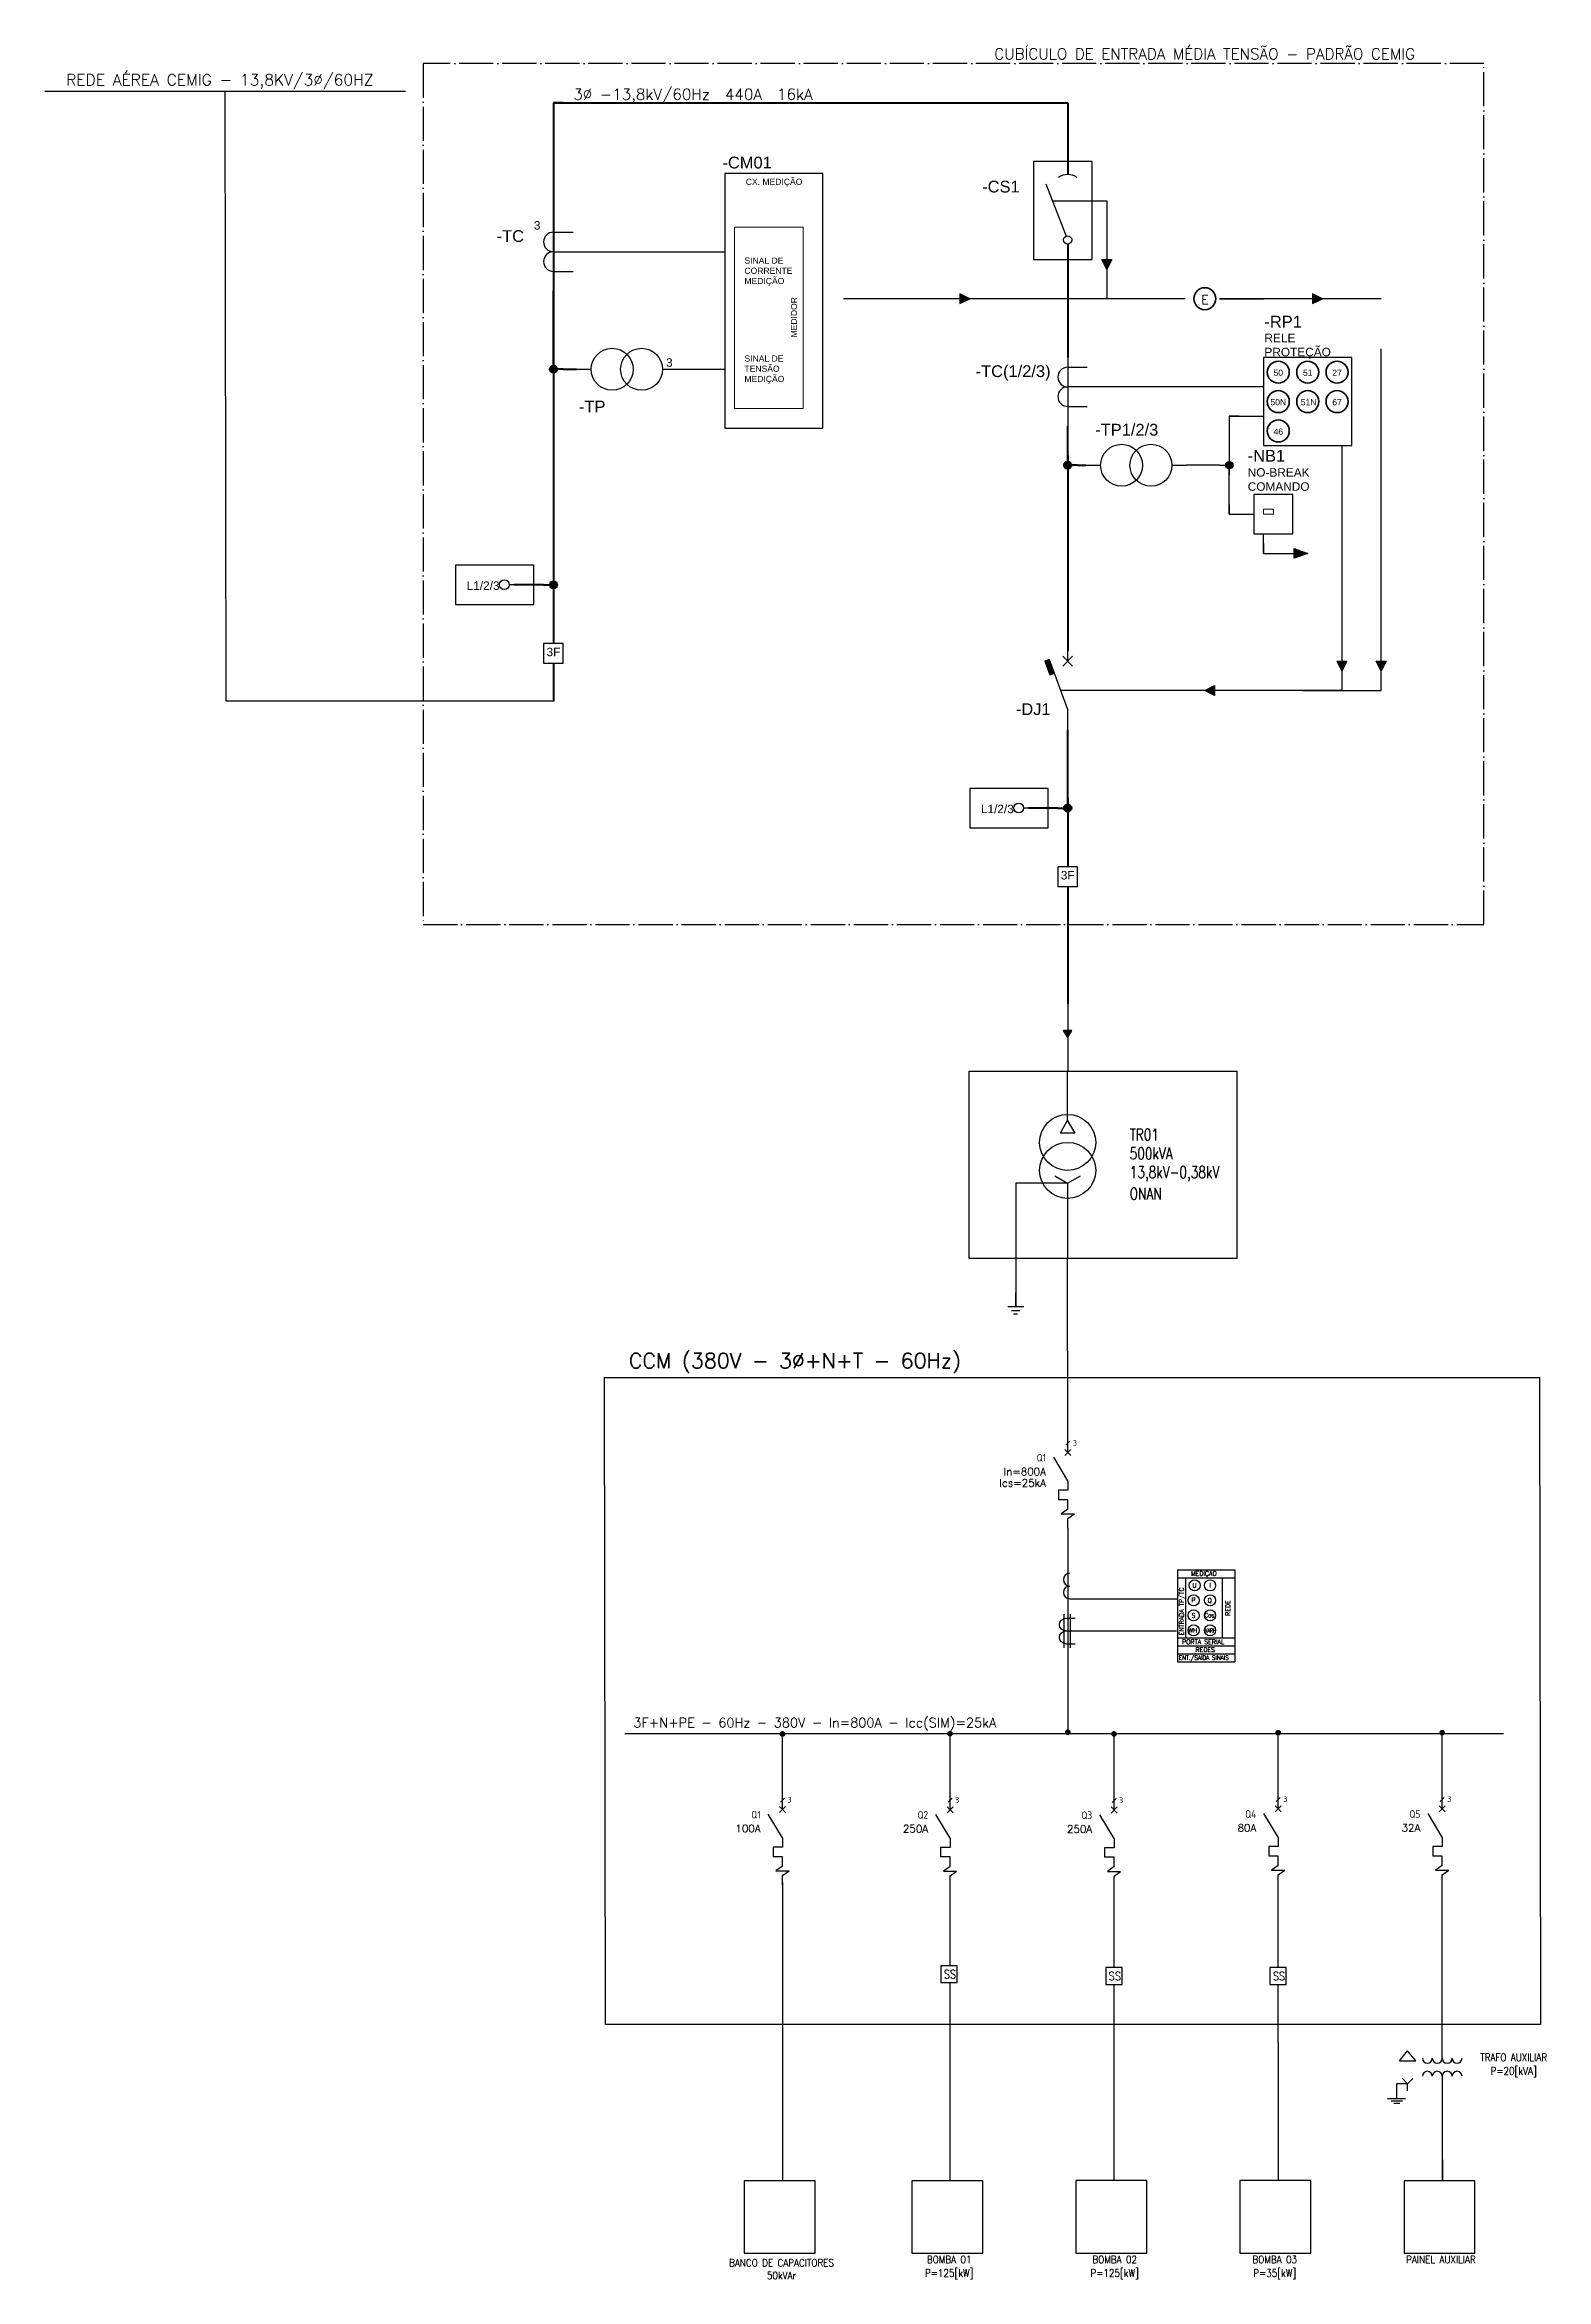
# Model space of a CAD drawing. Header units: metres. Extents: x 3668 to 4108, y 2345 to 2998.
import ezdxf
from ezdxf.enums import TextEntityAlignment as Align

# ---------------------------------------------------------------- set-up
doc = ezdxf.new("R2010")
doc.units = ezdxf.units.M
doc.header["$LTSCALE"] = 50
doc.header["$MEASUREMENT"] = 0
doc.header["$PDMODE"] = 1
doc.header["$PDSIZE"] = 10
for name, pattern in [('CONTINUA', [0.6, 0.2, 0.2, 0.2]), ('DASHDOTX2', [2, 1, -0.5, 0, -0.5]), ('EPL_DASH', [1, 0.5, -0.5]), ('EPL_DASHDOT', [1, 0.8, -0.1, 0, -0.1]), ('PHANTOM', [63.5, 31.75, -6.35, 6.35, -6.35, 6.35, -6.35])]:
    doc.linetypes.add(name, pattern=pattern)
doc.layers.get('0').update_dxf_attribs({"linetype": 'CONTINUOUS'})
for name, color, linetype in [('1', 1, 'CONTINUOUS'), ('2', 7, 'CONTINUOUS'), ('3', 1, 'CONTINUOUS'), ('5', 1, 'CONTINUOUS'), ('condutores', 1, 'CONTINUOUS'), ('E-SYM2', 7, 'CONTINUOUS'), ('EL_TEXTO', 2, 'CONTINUOUS'), ('EL_VIEWPORT', 6, 'CONTINUOUS'), ('ER120', 4, 'CONTINUOUS'), ('LIMITE', 4, 'DASHDOTX2'), ('LINHA V', 3, 'CONTINUOUS'), ('NOTAS_GERAIS', 8, 'CONTINUOUS')]:
    doc.layers.add(name, color=color, linetype=linetype)
for name, color, linetype, lineweight in [('EPLAN100', 7, 'CONTINUOUS', 0), ('EPLAN108', 1, 'CONTINUOUS', 35), ('EPLAN300', 1, 'CONTINUOUS', 25), ('EPLAN301', 7, 'CONTINUOUS', 25), ('EPLAN305', 5, 'EPL_DASH', 25), ('EPLAN307', 134, 'EPL_DASHDOT', 25), ('EPLAN311', 1, 'CONTINUOUS', 25), ('EPLAN400', 7, 'CONTINUOUS', 35), ('EPLAN420', 7, 'CONTINUOUS', 35), ('EPLAN452', 73, 'CONTINUOUS', 35), ('EPLAN500', 3, 'CONTINUOUS', 35), ('EPLAN501', 3, 'CONTINUOUS', 35), ('EPLAN540', 1, 'CONTINUOUS', 50)]:
    doc.layers.add(name, color=color, linetype=linetype, lineweight=lineweight)
doc.styles.add('ARIAL', font='arial.ttf', dxfattribs={"height": 50})
doc.styles.add('R120', font='simplex.shx', dxfattribs={"height": 3})
doc.styles.add('ROMANS', font='romans.shx', dxfattribs={"width": 0.9})
doc.styles.add('Romans.shx', font='')
doc.styles.add('Romans.shx_I', font='')
doc.styles.add('SIMPLEX', font='isocp.shx')
doc.styles.get('Romans.shx').set_extended_font_data('Romans.shx')
doc.styles.get('Romans.shx_I').set_extended_font_data('Romans.shx', italic=True)

# ---------------------------------------------------------------- blocks, each defined once
blk = doc.blocks.new('TRAFO_JANELA')
at = {"ltscale": 5}
for p, q in [((0, -4.47), (0, 4.47)), ((0.49, 3.36), (2.95, 3.36)), ((1.66, -4.47), (1.66, 4.47)), ((0.49, -0.01), (2.95, -0.01)), ((0.49, -3.39), (2.95, -3.39))]:
    blk.add_line(p, q, dxfattribs=at)
for centre in [(0.49, 1.68), (0.49, -1.7)]:
    blk.add_arc(centre, 1.69, 90, 270)
blk = doc.blocks.new('TRAFO_CORRENTE')
at = {"ltscale": 5}
blk.add_line((0.97, -3.37), (6.7, -3.37), dxfattribs=at)
for centre in [(0.97, 1.69), (0.97, -1.69)]:
    blk.add_arc(centre, 1.69, 90, 270)
blk = doc.blocks.new('*U9')
at = {"layer": '1'}
blk.add_line((-0.53, -0.53), (0.53, 0.53), dxfattribs=at)
at = {"layer": '3', "color": 1}
for p, q in [((0.8, -1.7), (-0.8, -3.3)), ((-0.8, -1.7), (0.8, -3.3)), ((0, -12.5), (-2.5, -12.5)), ((-2.5, -12.5), (-2.5, -15)), ((0, -15), (-2.5, -15))]:
    blk.add_line(p, q, dxfattribs=at)
at = {"layer": '3'}
for p, q in [((0, -17.5), (-1.75, -18.75)), ((-1.75, -18.75), (1.75, -18.75)), ((0, -20), (1.75, -18.75))]:
    blk.add_line(p, q, dxfattribs=at)
at = {"layer": '5'}
for p, q in [((0, -2.5), (0, 0)), ((0, -22.5), (0, -20))]:
    blk.add_line(p, q, dxfattribs=at)
at = {"layer": '5', "color": 1}
for p, q in [((0, -10), (-3.75, -3.76)), ((0, -10), (0, -12.5)), ((0, -17.5), (0, -15))]:
    blk.add_line(p, q, dxfattribs=at)
at = {"layer": '2', "style": 'SIMPLEX'}
blk.add_attdef('POLOS', text='', height=1.5, dxfattribs=at).set_placement((1.3, 0.08), align=Align.MIDDLE_LEFT)
at = {"layer": 'EL_TEXTO', "color": 1, "style": 'SIMPLEX'}
blk.add_attdef('TAG', text='', height=2, dxfattribs=at).set_placement((-5.79, -3.88), align=Align.MIDDLE_RIGHT)
at = {"layer": 'EL_TEXTO', "style": 'ROMANS'}
for tag, p in [('CAPINTERR', (-5.79, -10.54)), ('CORRNOM', (-5.79, -7.54)), ('AJMAGN', (-5.79, -16.54)), ('AJTERM', (-5.79, -13.54))]:
    blk.add_attdef(tag, text='', height=2, dxfattribs=at).set_placement(p, align=Align.MIDDLE_RIGHT)
blk = doc.blocks.new('*U6')
at = {"layer": '1'}
blk.add_line((-0.53, -0.53), (0.53, 0.53), dxfattribs=at)
at = {"layer": '3', "color": 1}
for p, q in [((0.8, -1.7), (-0.8, -3.3)), ((-0.8, -1.7), (0.8, -3.3)), ((0, -12.5), (-2.5, -12.5)), ((-2.5, -12.5), (-2.5, -15)), ((0, -15), (-2.5, -15))]:
    blk.add_line(p, q, dxfattribs=at)
at = {"layer": '3'}
for p, q in [((0, -17.5), (-1.75, -18.75)), ((-1.75, -18.75), (1.75, -18.75)), ((0, -20), (1.75, -18.75))]:
    blk.add_line(p, q, dxfattribs=at)
at = {"layer": '5'}
for p, q in [((0, -2.5), (0, 0)), ((0, -22.5), (0, -20))]:
    blk.add_line(p, q, dxfattribs=at)
at = {"layer": '5', "color": 1}
for p, q in [((0, -10), (-3.75, -3.76)), ((0, -10), (0, -12.5)), ((0, -17.5), (0, -15))]:
    blk.add_line(p, q, dxfattribs=at)
at = {"layer": '2', "style": 'SIMPLEX'}
blk.add_attdef('POLOS', text='', height=1.5, dxfattribs=at).set_placement((1.3, 0.08), align=Align.MIDDLE_LEFT)
at = {"layer": 'EL_TEXTO', "color": 1, "style": 'SIMPLEX'}
blk.add_attdef('TAG', text='', height=2, dxfattribs=at).set_placement((-5.79, -3.88), align=Align.MIDDLE_RIGHT)
at = {"layer": 'EL_TEXTO', "style": 'ROMANS'}
for tag, p in [('CAPINTERR', (-5.79, -10.54)), ('CORRNOM', (-5.79, -7.54)), ('AJMAGN', (-5.79, -16.54)), ('AJTERM', (-5.79, -13.54))]:
    blk.add_attdef(tag, text='', height=2, dxfattribs=at).set_placement(p, align=Align.MIDDLE_RIGHT)
blk = doc.blocks.new('*U7')
at = {"layer": '1'}
blk.add_line((-0.53, -0.53), (0.53, 0.53), dxfattribs=at)
at = {"layer": '3', "color": 1}
for p, q in [((0.8, -1.7), (-0.8, -3.3)), ((-0.8, -1.7), (0.8, -3.3)), ((0, -12.5), (-2.5, -12.5)), ((-2.5, -12.5), (-2.5, -15)), ((0, -15), (-2.5, -15))]:
    blk.add_line(p, q, dxfattribs=at)
at = {"layer": '3'}
for p, q in [((0, -17.5), (-1.75, -18.75)), ((-1.75, -18.75), (1.75, -18.75)), ((0, -20), (1.75, -18.75))]:
    blk.add_line(p, q, dxfattribs=at)
at = {"layer": '5'}
for p, q in [((0, -2.5), (0, 0)), ((0, -22.5), (0, -20))]:
    blk.add_line(p, q, dxfattribs=at)
at = {"layer": '5', "color": 1}
for p, q in [((0, -10), (-3.75, -3.76)), ((0, -10), (0, -12.5)), ((0, -17.5), (0, -15))]:
    blk.add_line(p, q, dxfattribs=at)
at = {"layer": '2', "style": 'SIMPLEX'}
blk.add_attdef('POLOS', text='', height=1.5, dxfattribs=at).set_placement((1.3, 0.08), align=Align.MIDDLE_LEFT)
at = {"layer": 'EL_TEXTO', "color": 1, "style": 'SIMPLEX'}
blk.add_attdef('TAG', text='', height=2, dxfattribs=at).set_placement((-5.79, -3.88), align=Align.MIDDLE_RIGHT)
at = {"layer": 'EL_TEXTO', "style": 'ROMANS'}
for tag, p in [('CAPINTERR', (-5.79, -10.54)), ('CORRNOM', (-5.79, -7.54)), ('AJMAGN', (-5.79, -16.54)), ('AJTERM', (-5.79, -13.54))]:
    blk.add_attdef(tag, text='', height=2, dxfattribs=at).set_placement(p, align=Align.MIDDLE_RIGHT)
blk = doc.blocks.new('*U8')
at = {"layer": '1'}
blk.add_line((-0.53, -0.53), (0.53, 0.53), dxfattribs=at)
at = {"layer": '3', "color": 1}
for p, q in [((0.8, -1.7), (-0.8, -3.3)), ((-0.8, -1.7), (0.8, -3.3)), ((0, -12.5), (-2.5, -12.5)), ((-2.5, -12.5), (-2.5, -15)), ((0, -15), (-2.5, -15))]:
    blk.add_line(p, q, dxfattribs=at)
at = {"layer": '3'}
for p, q in [((0, -17.5), (-1.75, -18.75)), ((-1.75, -18.75), (1.75, -18.75)), ((0, -20), (1.75, -18.75))]:
    blk.add_line(p, q, dxfattribs=at)
at = {"layer": '5'}
for p, q in [((0, -2.5), (0, 0)), ((0, -22.5), (0, -20))]:
    blk.add_line(p, q, dxfattribs=at)
at = {"layer": '5', "color": 1}
for p, q in [((0, -10), (-3.75, -3.76)), ((0, -10), (0, -12.5)), ((0, -17.5), (0, -15))]:
    blk.add_line(p, q, dxfattribs=at)
at = {"layer": '2', "style": 'SIMPLEX'}
blk.add_attdef('POLOS', text='', height=1.5, dxfattribs=at).set_placement((1.3, 0.08), align=Align.MIDDLE_LEFT)
at = {"layer": 'EL_TEXTO', "color": 1, "style": 'SIMPLEX'}
blk.add_attdef('TAG', text='', height=2, dxfattribs=at).set_placement((-5.79, -3.88), align=Align.MIDDLE_RIGHT)
at = {"layer": 'EL_TEXTO', "style": 'ROMANS'}
for tag, p in [('CAPINTERR', (-5.79, -10.54)), ('CORRNOM', (-5.79, -7.54)), ('AJMAGN', (-5.79, -16.54)), ('AJTERM', (-5.79, -13.54))]:
    blk.add_attdef(tag, text='', height=2, dxfattribs=at).set_placement(p, align=Align.MIDDLE_RIGHT)
blk = doc.blocks.new('*U4')
at = {"layer": '1'}
blk.add_line((-0.53, -0.53), (0.53, 0.53), dxfattribs=at)
at = {"layer": '3', "color": 1}
for p, q in [((0.8, -1.7), (-0.8, -3.3)), ((-0.8, -1.7), (0.8, -3.3)), ((0, -12.5), (-2.5, -12.5)), ((-2.5, -12.5), (-2.5, -15)), ((0, -15), (-2.5, -15))]:
    blk.add_line(p, q, dxfattribs=at)
at = {"layer": '3'}
for p, q in [((0, -17.5), (-1.75, -18.75)), ((-1.75, -18.75), (1.75, -18.75)), ((0, -20), (1.75, -18.75))]:
    blk.add_line(p, q, dxfattribs=at)
at = {"layer": '5'}
for p, q in [((0, -2.5), (0, 0)), ((0, -22.5), (0, -20))]:
    blk.add_line(p, q, dxfattribs=at)
at = {"layer": '5', "color": 1}
for p, q in [((0, -10), (-3.75, -3.76)), ((0, -10), (0, -12.5)), ((0, -17.5), (0, -15))]:
    blk.add_line(p, q, dxfattribs=at)
at = {"layer": '2', "style": 'SIMPLEX'}
blk.add_attdef('POLOS', text='', height=1.5, dxfattribs=at).set_placement((1.3, 0.08), align=Align.MIDDLE_LEFT)
at = {"layer": 'EL_TEXTO', "color": 1, "style": 'SIMPLEX'}
blk.add_attdef('TAG', text='', height=2, dxfattribs=at).set_placement((-5.79, -3.88), align=Align.MIDDLE_RIGHT)
at = {"layer": 'EL_TEXTO', "style": 'ROMANS'}
for tag, p in [('CAPINTERR', (-5.79, -10.54)), ('CORRNOM', (-5.79, -7.54)), ('AJMAGN', (-5.79, -16.54)), ('AJTERM', (-5.79, -13.54))]:
    blk.add_attdef(tag, text='', height=2, dxfattribs=at).set_placement(p, align=Align.MIDDLE_RIGHT)
blk = doc.blocks.new('*U5')
at = {"layer": '1'}
blk.add_line((-0.53, -0.53), (0.53, 0.53), dxfattribs=at)
at = {"layer": '3', "color": 1}
for p, q in [((0.8, -1.7), (-0.8, -3.3)), ((-0.8, -1.7), (0.8, -3.3)), ((0, -12.5), (-2.5, -12.5)), ((-2.5, -12.5), (-2.5, -15)), ((0, -15), (-2.5, -15))]:
    blk.add_line(p, q, dxfattribs=at)
at = {"layer": '3'}
for p, q in [((0, -17.5), (-1.75, -18.75)), ((-1.75, -18.75), (1.75, -18.75)), ((0, -20), (1.75, -18.75))]:
    blk.add_line(p, q, dxfattribs=at)
at = {"layer": '5'}
for p, q in [((0, -2.5), (0, 0)), ((0, -22.5), (0, -20))]:
    blk.add_line(p, q, dxfattribs=at)
at = {"layer": '5', "color": 1}
for p, q in [((0, -10), (-3.75, -3.76)), ((0, -10), (0, -12.5)), ((0, -17.5), (0, -15))]:
    blk.add_line(p, q, dxfattribs=at)
at = {"layer": '2', "style": 'SIMPLEX'}
blk.add_attdef('POLOS', text='', height=1.5, dxfattribs=at).set_placement((1.3, 0.08), align=Align.MIDDLE_LEFT)
at = {"layer": 'EL_TEXTO', "color": 1, "style": 'SIMPLEX'}
blk.add_attdef('TAG', text='', height=2, dxfattribs=at).set_placement((-5.79, -3.88), align=Align.MIDDLE_RIGHT)
at = {"layer": 'EL_TEXTO', "style": 'ROMANS'}
for tag, p in [('CAPINTERR', (-5.79, -10.54)), ('CORRNOM', (-5.79, -7.54)), ('AJMAGN', (-5.79, -16.54)), ('AJTERM', (-5.79, -13.54))]:
    blk.add_attdef(tag, text='', height=2, dxfattribs=at).set_placement(p, align=Align.MIDDLE_RIGHT)

msp = doc.modelspace()

# ---------------------------------------------------------------- hatches: boundary and pattern name
at = {"layer": 'condutores', "linetype": 'CONTINUA', "lineweight": 25}
h = msp.add_hatch(color=256, dxfattribs=at)
h.dxf.hatch_style = 1
h.paths.add_polyline_path([(3966.3, 2710.01), (3968.71, 2710.01), (3967.51, 2707.92)])
at = {"layer": 'EPLAN300', "linetype": 'Continuous', "lineweight": 25, "ltscale": 4}
for color, points in [(0, [(3978.96, 2932.68), (3977.53, 2935.55), (3980.4, 2935.55)]), (0, [(3938.84, 2924.09), (3935.98, 2925.52), (3935.98, 2922.65)]), (0, [(4042.01, 2924.09), (4039.14, 2925.52), (4039.14, 2922.65)]), (256, [(3962.29, 2814.01), (3963.63, 2814.52), (3962.11, 2818.54), (3960.77, 2818.04)]), (0, [(4047.74, 2815.19), (4046.3, 2818.06), (4049.17, 2818.06)]), (0, [(4059.2, 2815.19), (4057.77, 2818.06), (4060.63, 2818.06)]), (0, [(4007.62, 2809.46), (4010.48, 2810.9), (4010.48, 2808.03)])]:
    msp.add_hatch(color=color, dxfattribs=at).paths.add_polyline_path(points, flags=0)
at = {"layer": 'EPLAN311', "linetype": 'Continuous', "lineweight": 50, "ltscale": 4}
h = msp.add_hatch(color=1, dxfattribs=at)
edge = h.paths.add_edge_path()
edge.add_arc((3817.06, 2903.44), 1.07, 0, 360)
h = msp.add_hatch(color=1, dxfattribs=at)
edge = h.paths.add_edge_path()
edge.add_arc((3967.5, 2875.37), 1.07, 0, 360)
at = {"layer": 'EPLAN311', "linetype": 'Continuous', "lineweight": 25, "ltscale": 4}
h = msp.add_hatch(color=1, dxfattribs=at)
edge = h.paths.add_edge_path()
edge.add_arc((4014.78, 2875.37), 1.07, 0, 360)
msp.add_hatch(color=1, dxfattribs=at).paths.add_polyline_path([(4033.77, 2851.01), (4037.71, 2849.58), (4033.77, 2848.15)], flags=0)
at = {"layer": 'EPLAN311', "linetype": 'Continuous', "lineweight": 50, "ltscale": 4}
h = msp.add_hatch(color=1, dxfattribs=at)
edge = h.paths.add_edge_path()
edge.add_arc((3817.06, 2840.4), 1.07, 0, 360)
h = msp.add_hatch(color=1, dxfattribs=at)
edge = h.paths.add_edge_path()
edge.add_arc((3967.5, 2775.08), 1.07, 0, 360)

# ---------------------------------------------------------------- linework, layer by layer
for p, q in [((3999.58, 2552.19), (4016.38, 2552.19)), ((3999.58, 2552.19), (3999.58, 2525.33)), ((3999.58, 2549.86), (4016.38, 2549.86)), ((4001.92, 2549.86), (4001.92, 2532.34)), ((4012.76, 2532.34), (4012.76, 2549.86)), ((4016.38, 2552.19), (4016.38, 2525.33)), ((3999.58, 2532.34), (4016.38, 2532.34)), ((3999.58, 2530), (4016.38, 2530)), ((4001.92, 2532.34), (4016.38, 2532.34)), ((3999.58, 2527.67), (4016.38, 2527.67)), ((3999.58, 2525.33), (4016.38, 2525.33))]:
    msp.add_line(p, q)
at = {"color": 3, "linetype": 'Continuous'}
for centre in [(3967.49, 2677.28), (3967.49, 2669.08)]:
    msp.add_circle(centre, 8.2, dxfattribs=at)
for centre in [(4004.33, 2543.3), (4004.63, 2547.68), (4009.15, 2547.67), (4009.15, 2543.29), (4004.33, 2538.92), (4009.15, 2538.91), (4004.33, 2534.54), (4009.15, 2534.53)]:
    msp.add_circle(centre, 1.63)
at = {"layer": '2', "ltscale": 0.1, "const_width": 0.829, "elevation": 93.91}
msp.add_lwpolyline([(3883.65, 2504.22, 1), (3884.48, 2504.22, 1)], format="xyb", close=True, dxfattribs=at)
at = {"layer": '2', "ltscale": 0.1, "const_width": 0.829}
for points in [[(3932.66, 2504.31, 1), (3933.49, 2504.31, 1)], [(3967.12, 2504.72, 1), (3967.94, 2504.72, 1)], [(3980.65, 2504.23, 1), (3981.47, 2504.23, 1)], [(4028.65, 2504.58, 1), (4029.48, 2504.58, 1)], [(4076.64, 2504.58, 1), (4077.47, 2504.58, 1)]]:
    msp.add_lwpolyline(points, format="xyb", close=True, dxfattribs=at)
at = {"layer": '3', "ltscale": 0.1}
for p, q in [((3884.06, 2484.88, 93.91), (3884.06, 2504.22, 93.91)), ((3933.08, 2484.97), (3933.08, 2504.31)), ((3981.06, 2484.89), (3981.06, 2504.23)), ((4029.07, 2485.24), (4029.07, 2504.58)), ((4077.06, 2485.24), (4077.06, 2504.58)), ((3933.08, 2436.37), (3933.08, 2462.72)), ((3981.06, 2435.85), (3981.06, 2462.64)), ((4029.07, 2435.85), (4029.07, 2462.99)), ((4077.06, 2409.3), (4077.06, 2462.99)), ((3933.08, 2373.54), (3933.08, 2431.48)), ((3981.06, 2373.54), (3981.06, 2430.95)), ((4029.07, 2413.81), (4029.07, 2430.95))]:
    msp.add_line(p, q, dxfattribs=at)
at = {"layer": '3'}
for p, q in [((3884.06, 2460.79, 93.91), (3884.1, 2373.47, 93.91)), ((4029.07, 2413.81), (4029.07, 2373.54)), ((4077.06, 2404.17), (4077.06, 2373.54)), ((3884.09, 2380.38, 93.91), (3884.09, 2373.47, 93.91)), ((4029.11, 2379.6), (4029.11, 2373.54)), ((4077.1, 2379.6), (4077.1, 2373.54))]:
    msp.add_line(p, q, dxfattribs=at)
for points in [[(3935.21, 2436.37), (3930.42, 2436.37), (3930.42, 2431.48), (3935.21, 2431.48)], [(3983.45, 2435.85), (3978.66, 2435.85), (3978.66, 2430.95), (3983.45, 2430.95)], [(4031.46, 2435.85), (4026.67, 2435.85), (4026.67, 2430.95), (4031.46, 2430.95)], [(3942.63, 2373.47), (3921.88, 2373.47), (3921.88, 2352.28), (3942.63, 2352.28)], [(3990.61, 2373.54), (3969.86, 2373.54), (3969.86, 2352.34), (3990.61, 2352.34)], [(4038.62, 2373.54), (4017.87, 2373.54), (4017.87, 2352.34), (4038.62, 2352.34)], [(4086.65, 2373.47), (4065.9, 2373.47), (4065.9, 2352.28), (4086.65, 2352.28)]]:
    msp.add_lwpolyline(points, close=True, dxfattribs=at)
at = {"layer": '3', "elevation": 93.91}
msp.add_lwpolyline([(3893.65, 2373.47), (3872.9, 2373.47), (3872.9, 2352.28), (3893.65, 2352.28)], close=True, dxfattribs=at)
at = {"layer": 'condutores', "linetype": 'Continuous', "lineweight": 25}
for p, q in [((3967.51, 2717.76), (3967.51, 2698.1)), ((3968.25, 2534.34), (3999.35, 2534.34))]:
    msp.add_line(p, q, dxfattribs=at)
at = {"layer": 'condutores', "linetype": 'CONTINUA', "lineweight": 25}
for p, q in [((3967.51, 2707.92), (3966.3, 2710.01)), ((3968.71, 2710.01), (3966.3, 2710.01)), ((3967.51, 2707.92), (3968.71, 2710.01))]:
    msp.add_line(p, q, dxfattribs=at)
at = {"layer": 'condutores', "linetype": 'Continuous', "lineweight": 25}
msp.add_lwpolyline([(3968.11, 2543.77), (3999.58, 2543.77)], dxfattribs=at)
at = {"layer": 'condutores', "linetype": 'CONTINUA', "lineweight": 25}
for p in [(4004.47, 2543.29), (4012.76, 2544.97), (4003.64, 2493.54), (4011.93, 2495.22)]:
    msp.add_point(p, dxfattribs=at)
at = {"layer": 'E-SYM2', "linetype": 'Continuous'}
for p, q in [((3967.49, 2683.76), (3965.33, 2680.01)), ((3969.66, 2680.01), (3967.49, 2683.76)), ((3969.66, 2680.01), (3965.33, 2680.01)), ((3963.74, 2667.53), (3967.49, 2665.37)), ((3967.49, 2665.37), (3971.29, 2667.53))]:
    msp.add_line(p, q, dxfattribs=at)
at = {"layer": 'E-SYM2'}
for points in [[(3967.49, 2665.37), (3952.33, 2665.37), (3952.33, 2633.23)], [(3954.68, 2629.16), (3949.99, 2629.16)], [(3953.5, 2627.99), (3951.09, 2627.99)], [(3952.82, 2627.02), (3951.64, 2627.02)]]:
    msp.add_lwpolyline(points, dxfattribs=at)
msp.add_lwpolyline([(3952.33, 2633.23), (3952.33, 2633.23), (3952.33, 2629.16), (3952.33, 2629.16)], close=True, dxfattribs=at)
at = {"layer": 'EL_VIEWPORT', "color": 1, "linetype": 'Continuous'}
for p, q in [((4064.52, 2408.6), (4066.95, 2411.5)), ((4064.52, 2408.6), (4069.38, 2408.6)), ((4069.38, 2408.6), (4066.95, 2411.5)), ((4066.95, 2401.84), (4063.67, 2401.84)), ((4063.67, 2401.84), (4063.67, 2397.43)), ((4066.95, 2401.84), (4065.41, 2403.38)), ((4066.95, 2401.84), (4068.49, 2403.38)), ((4066.95, 2399.78), (4066.95, 2401.84)), ((4066.29, 2397.43), (4061.07, 2397.43)), ((4065.49, 2396.79), (4062.11, 2396.79)), ((4064.65, 2396.15), (4062.9, 2396.15))]:
    msp.add_line(p, q, dxfattribs=at)
for centre, start, end in [((4072.71, 2409.34), 180, 0), ((4075.61, 2409.34), 180, 0), ((4078.51, 2409.34), 180, 0), ((4081.41, 2409.34), 180, 0), ((4072.71, 2404.08), 0, 180), ((4075.61, 2404.08), 0, 180), ((4078.51, 2404.08), 0, 180), ((4081.41, 2404.08), 0, 180)]:
    msp.add_arc(centre, 1.45, start, end, dxfattribs=at)
at = {"layer": 'EPLAN100', "color": 0, "linetype": 'Continuous', "lineweight": 0, "ltscale": 4}
for points in [[(3870.07, 2891.98), (3890.13, 2891.98), (3890.13, 2944.99), (3870.07, 2944.99)], [(4024.81, 2861.04), (4027.68, 2861.04), (4027.68, 2862.48), (4024.81, 2862.48)]]:
    msp.add_lwpolyline(points, close=True, dxfattribs=at)
at = {"layer": 'EPLAN108', "color": 1, "linetype": 'Continuous', "lineweight": 35, "ltscale": 4}
for centre in [(4007.62, 2924.09), (4029.11, 2902.59), (4037.71, 2902.59), (4046.3, 2902.59), (4029.11, 2894), (4037.71, 2894), (4046.3, 2894), (4029.11, 2885.4)]:
    msp.add_circle(centre, 3.22, dxfattribs=at)
at = {"layer": 'EPLAN300', "linetype": 'Continuous', "lineweight": 25}
for p, q in [((3961.12, 2957.69), (3967.06, 2942.41)), ((3962.11, 2818.54), (3967.5, 2803.73))]:
    msp.add_line(p, q, dxfattribs=at)
at = {"layer": 'EPLAN300', "linetype": 'Continuous', "lineweight": 25, "ltscale": 4}
for p, q in [((3817.06, 2949.29), (3817.06, 2926.36)), ((3817.06, 2943.56), (3822.79, 2943.56)), ((3817.06, 2932.09), (3822.79, 2932.09)), ((3967.5, 2909.76), (3967.5, 2886.83)), ((3823.81, 2903.44), (3828.11, 2903.44)), ((3848.99, 2903.44), (3853.29, 2903.44)), ((3967.5, 2904.03), (3973.23, 2904.03)), ((3967.5, 2892.56), (3973.23, 2892.56)), ((3972.82, 2875.37), (3977.12, 2875.37)), ((3998, 2875.37), (4002.3, 2875.37)), ((3966.07, 2819.49), (3968.93, 2816.63)), ((3968.93, 2819.49), (3966.07, 2816.63)), ((3967.5, 2818.06), (3967.5, 2820.93)), ((3967.5, 2798), (3967.5, 2803.73))]:
    msp.add_line(p, q, dxfattribs=at)
for points in [[(3957.47, 2935.55), (3974.66, 2935.55), (3974.66, 2964.2), (3957.47, 2964.2)], [(3978.96, 2932.68), (3977.53, 2935.55), (3980.4, 2935.55)], [(3938.84, 2924.09), (3935.98, 2925.52), (3935.98, 2922.65)], [(4042.01, 2924.09), (4039.14, 2925.52), (4039.14, 2922.65)], [(4024.81, 2881.1), (4050.6, 2881.1), (4050.6, 2906.89), (4024.81, 2906.89)], [(4021.95, 2855.31), (4033.41, 2855.31), (4033.41, 2866.77), (4021.95, 2866.77)], [(3814.19, 2817.47), (3819.92, 2817.47), (3819.92, 2823.2), (3814.19, 2823.2)], [(3962.29, 2814.01), (3963.63, 2814.52), (3962.11, 2818.54), (3960.77, 2818.04)], [(4047.74, 2815.19), (4046.3, 2818.06), (4049.17, 2818.06)], [(4059.2, 2815.19), (4057.77, 2818.06), (4060.63, 2818.06)], [(4007.62, 2809.46), (4010.48, 2810.9), (4010.48, 2808.03)], [(3964.63, 2752.15), (3970.37, 2752.15), (3970.37, 2757.88), (3964.63, 2757.88)]]:
    msp.add_lwpolyline(points, close=True, dxfattribs=at)
at = {"layer": 'EPLAN300', "linetype": 'EPL_DASH', "lineweight": 25, "ltscale": 4}
for points in [[(3963.04, 2952.74), (3978.96, 2952.74), (3978.96, 2924.09)], [(4001.89, 2924.09), (3895.86, 2924.09)], [(4036.27, 2809.46), (4059.2, 2809.46), (4059.2, 2924.09), (4024.81, 2924.09), (4024.81, 2924.09), (4024.81, 2924.09), (4024.81, 2924.09), (4024.81, 2924.09), (4024.81, 2924.09), (4024.81, 2924.09), (4024.81, 2924.09), (4024.81, 2924.09), (4024.81, 2924.09), (4024.81, 2924.09), (4024.81, 2924.09), (4011.92, 2924.09), (4024.81, 2924.09)], [(4047.74, 2881.1), (4047.74, 2809.46), (3965.41, 2809.46)]]:
    msp.add_lwpolyline(points, dxfattribs=at)
at = {"layer": 'EPLAN300', "linetype": 'Continuous', "lineweight": 25, "ltscale": 4}
for centre, radius in [((3967.5, 2941.28), 1.21), ((3834.25, 2903.44), 6.14), ((3842.85, 2903.44), 6.14), ((3983.26, 2875.37), 6.14), ((3991.86, 2875.37), 6.14)]:
    msp.add_circle(centre, radius, dxfattribs=at)
at = {"layer": 'EPLAN300', "color": 1, "linetype": 'Continuous', "lineweight": 25, "ltscale": 4}
msp.add_arc((3967.5, 2955.86), 4.56, 53.1301, 126.8699, dxfattribs=at)
at = {"layer": 'EPLAN300', "linetype": 'Continuous', "lineweight": 25, "ltscale": 4}
for centre in [(3817.06, 2940.69), (3817.06, 2934.96), (3967.5, 2901.16), (3967.5, 2895.43)]:
    msp.add_arc(centre, 2.87, 90, 270, dxfattribs=at)
at = {"layer": 'EPLAN301', "color": 0, "linetype": 'Continuous', "lineweight": 25, "ltscale": 4}
for p, q in [((3808.46, 2840.4), (3804.16, 2840.4)), ((3958.9, 2775.08), (3954.61, 2775.08))]:
    msp.add_line(p, q, dxfattribs=at)
for centre in [(3802.73, 2840.4), (3953.17, 2775.08)]:
    msp.add_circle(centre, 1.43, dxfattribs=at)
at = {"layer": 'EPLAN305', "color": 1, "linetype": 'EPL_DASH', "lineweight": 25, "ltscale": 4}
for points in [[(3867.2, 2886.24), (3895.86, 2886.24), (3895.86, 2960.75), (3867.2, 2960.75)], [(3788.4, 2834.66), (3811.33, 2834.66), (3811.33, 2846.13), (3788.4, 2846.13)], [(3938.84, 2769.34), (3961.77, 2769.34), (3961.77, 2780.81), (3938.84, 2780.81)]]:
    msp.add_lwpolyline(points, close=True, dxfattribs=at)
at = {"layer": 'EPLAN307', "color": 18, "linetype": 'EPL_DASHDOT', "lineweight": 25, "ltscale": 0.25, "true_color": 0x000000}
msp.add_lwpolyline([(3778.96, 2741), (4089.26, 2741), (4089.26, 2992.86), (3778.96, 2992.86)], close=True, dxfattribs=at)
at = {"layer": 'EPLAN311', "linetype": 'Continuous', "lineweight": 25, "ltscale": 4}
for p, q in [((3668.24, 2984.82), (3773.81, 2984.82)), ((3721.31, 2806.33), (3721.03, 2984.83))]:
    msp.add_line(p, q, dxfattribs=at)
at = {"layer": 'EPLAN311', "color": 1, "linetype": 'Continuous', "lineweight": 50, "ltscale": 4}
for p, q in [((3819.92, 2981.4), (3817.06, 2981.4)), ((3817.06, 2981.4), (3817.06, 2978.53)), ((3964.63, 2981.4), (3967.5, 2981.4)), ((3967.5, 2981.4), (3967.5, 2978.53)), ((3817.06, 2906.3), (3817.06, 2900.57)), ((3819.92, 2903.44), (3817.06, 2903.44)), ((3967.5, 2878.24), (3967.5, 2872.51)), ((3970.37, 2875.37), (3967.5, 2875.37)), ((3814.19, 2840.4), (3817.06, 2840.4)), ((3964.63, 2775.08), (3967.5, 2775.08)), ((3967.5, 2777.94), (3967.5, 2772.21))]:
    msp.add_line(p, q, dxfattribs=at)
at = {"layer": 'EPLAN311', "color": 1, "linetype": 'Continuous', "lineweight": 25, "ltscale": 4}
for p, q in [((3817.06, 2937.83), (3867.2, 2937.83)), ((3853.29, 2903.44), (3867.2, 2903.44)), ((4024.81, 2898.3), (3967.5, 2898.3)), ((4014.78, 2889.7), (4024.81, 2889.7)), ((4014.78, 2889.7), (4014.78, 2875.37)), ((4017.65, 2889.7), (4014.78, 2889.7)), ((4014.78, 2889.7), (4014.78, 2886.83)), ((4014.78, 2878.24), (4014.78, 2872.51)), ((4011.92, 2875.37), (4002.3, 2875.37)), ((4011.92, 2875.37), (4014.78, 2875.37)), ((4014.78, 2861.04), (4014.78, 2875.37)), ((4014.78, 2863.91), (4014.78, 2861.04)), ((4014.78, 2861.04), (4021.95, 2861.04)), ((4014.78, 2861.04), (4017.65, 2861.04)), ((4024.81, 2849.58), (4024.81, 2855.31)), ((4024.81, 2852.45), (4024.81, 2849.58)), ((4024.81, 2849.58), (4034.84, 2849.58)), ((4024.81, 2849.58), (4027.68, 2849.58)), ((4031.98, 2849.58), (4033.77, 2849.58)), ((3967.56, 2589.31), (3967.49, 2643.3)), ((3967.55, 2564.45), (3967.53, 2504.72)), ((3837.92, 2504.31), (4094.98, 2504.31))]:
    msp.add_line(p, q, dxfattribs=at)
at = {"layer": 'EPLAN311', "ltscale": 3}
msp.add_line((3817.06, 2806.33), (3721.31, 2806.33), dxfattribs=at)
at = {"layer": 'EPLAN311', "color": 1, "linetype": 'Continuous', "lineweight": 25, "ltscale": 4}
msp.add_lwpolyline([(4033.77, 2851.01), (4037.71, 2849.58), (4033.77, 2848.15)], close=True, dxfattribs=at)
at = {"layer": 'EPLAN311', "color": 1, "linetype": 'Continuous', "lineweight": 50, "ltscale": 4}
for centre in [(3817.06, 2903.44), (3967.5, 2875.37), (3817.06, 2840.4), (3967.5, 2775.08)]:
    msp.add_circle(centre, 1.07, dxfattribs=at)
at = {"layer": 'EPLAN311', "color": 1, "linetype": 'Continuous', "lineweight": 25, "ltscale": 4}
msp.add_circle((4014.78, 2875.37), 1.07, dxfattribs=at)
at = {"layer": 'EPLAN540', "color": 1, "linetype": 'Continuous', "lineweight": 50, "ltscale": 4}
for p, q in [((3817.06, 2981.4), (3967.5, 2981.4)), ((3817.06, 2981.4), (3817.06, 2823.2)), ((3967.5, 2981.4), (3967.5, 2960.42)), ((3967.5, 2940.07), (3967.5, 2906.89)), ((3817.06, 2903.44), (3817.06, 2926.36)), ((3819.92, 2903.44), (3823.81, 2903.44)), ((3967.5, 2875.37), (3967.5, 2886.83)), ((3967.5, 2875.37), (3967.5, 2840.98)), ((3970.37, 2875.37), (3972.82, 2875.37)), ((3814.19, 2840.4), (3805.59, 2840.4)), ((3967.5, 2840.98), (3967.5, 2820.93)), ((3817.06, 2817.47), (3817.06, 2806.33)), ((3967.5, 2775.08), (3967.5, 2798)), ((3964.63, 2775.08), (3956.04, 2775.08)), ((3967.5, 2775.08), (3967.5, 2757.88)), ((3967.5, 2752.15), (3967.51, 2717.76))]:
    msp.add_line(p, q, dxfattribs=at)
at = {"layer": 'LIMITE', "linetype": 'PHANTOM', "ltscale": 0.3}
for p, q in [((3938.66, 2643.3), (3938.66, 2698.1)), ((3938.66, 2698.1), (4017.03, 2698.1)), ((4017.03, 2643.3), (4017.03, 2698.1)), ((4017.03, 2643.3), (3938.66, 2643.3))]:
    msp.add_line(p, q, dxfattribs=at)
at = {"layer": 'LIMITE', "color": 7, "linetype": 'PHANTOM', "ltscale": 0.3}
msp.add_lwpolyline([(3832, 2608.48), (4105.49, 2608.48), (4105.83, 2419.2), (3832.33, 2419.2)], close=True, dxfattribs=at)
at = {"layer": 'LINHA V', "ltscale": 0.5}
for p, q in [((3967.49, 2683.76), (3967.49, 2698.13)), ((3967.49, 2665.37), (3967.49, 2643.33))]:
    msp.add_line(p, q, dxfattribs=at)

# ---------------------------------------------------------------- block references
at = {"layer": '3'}
ref = msp.add_blockref('*U9', (3967.55, 2589.31), dxfattribs=dict(at, xscale=1.104789002183372, yscale=1.104789002183372, zscale=1.104789002183372))
ref.add_attrib('TAG', 'Q1', dxfattribs={"layer": 'EL_TEXTO', "color": 0, "height": 2.21, "style": 'SIMPLEX'}).set_placement((3961.15, 2585.02), align=Align.MIDDLE_RIGHT)
ref.add_attrib('CORRNOM', 'In=800A', dxfattribs={"layer": 'EL_TEXTO', "height": 2.21, "style": 'ROMANS'}).set_placement((3961.15, 2580.97), align=Align.MIDDLE_RIGHT)
ref.add_attrib('CAPINTERR', 'Ics=25kA', dxfattribs={"layer": 'EL_TEXTO', "height": 2.21, "style": 'ROMANS'}).set_placement((3961.15, 2577.66), align=Align.MIDDLE_RIGHT)
ref.add_attrib('POLOS', '3', dxfattribs={"layer": '2', "height": 1.66, "style": 'SIMPLEX'}).set_placement((3968.99, 2589.39), align=Align.MIDDLE_LEFT)
ref = msp.add_blockref('*U6', (3884.06, 2484.88, 93.91), dxfattribs=dict(at, xscale=1.104789002183372, yscale=1.104789002183372, zscale=1.104789002183372))
ref.add_attrib('TAG', 'Q1', dxfattribs={"layer": 'EL_TEXTO', "color": 0, "height": 2.21, "style": 'SIMPLEX'}).set_placement((3877.67, 2480.6, 93.91), align=Align.MIDDLE_RIGHT)
ref.add_attrib('CORRNOM', '100A', dxfattribs={"layer": 'EL_TEXTO', "height": 2.21, "style": 'ROMANS'}).set_placement((3877.67, 2476.55, 93.91), align=Align.MIDDLE_RIGHT)
ref.add_attrib('POLOS', '3', dxfattribs={"layer": '2', "height": 1.66, "style": 'SIMPLEX'}).set_placement((3885.51, 2484.97, 93.91), align=Align.MIDDLE_LEFT)
ref = msp.add_blockref('*U5', (3933.08, 2484.82), dxfattribs=dict(at, xscale=1.104789002183372, yscale=1.104789002183372, zscale=1.104789002183372))
ref.add_attrib('TAG', 'Q2', dxfattribs={"layer": 'EL_TEXTO', "color": 0, "height": 2.21, "style": 'SIMPLEX'}).set_placement((3926.68, 2480.53), align=Align.MIDDLE_RIGHT)
ref.add_attrib('CORRNOM', '250A', dxfattribs={"layer": 'EL_TEXTO', "height": 2.21, "style": 'ROMANS'}).set_placement((3926.68, 2476.48), align=Align.MIDDLE_RIGHT)
ref.add_attrib('POLOS', '3', dxfattribs={"layer": '2', "height": 1.66, "style": 'SIMPLEX'}).set_placement((3934.52, 2484.9), align=Align.MIDDLE_LEFT)
ref = msp.add_blockref('*U7', (3981.06, 2484.73), dxfattribs=dict(at, xscale=1.104789002183372, yscale=1.104789002183372, zscale=1.104789002183372))
ref.add_attrib('TAG', 'Q3', dxfattribs={"layer": 'EL_TEXTO', "color": 1, "height": 2.21, "style": 'SIMPLEX'}).set_placement((3974.66, 2480.45), align=Align.MIDDLE_RIGHT)
ref.add_attrib('CORRNOM', '250A', dxfattribs={"layer": 'EL_TEXTO', "height": 2.21, "style": 'ROMANS'}).set_placement((3974.66, 2476.4), align=Align.MIDDLE_RIGHT)
ref.add_attrib('POLOS', '3', dxfattribs={"layer": '2', "height": 1.66, "style": 'SIMPLEX'}).set_placement((3982.5, 2484.82), align=Align.MIDDLE_LEFT)
ref = msp.add_blockref('*U8', (4029.07, 2485.08), dxfattribs=dict(at, xscale=1.104789002183372, yscale=1.104789002183372, zscale=1.104789002183372))
ref.add_attrib('TAG', 'Q4', dxfattribs={"layer": 'EL_TEXTO', "color": 1, "height": 2.21, "style": 'SIMPLEX'}).set_placement((4022.67, 2480.8), align=Align.MIDDLE_RIGHT)
ref.add_attrib('CORRNOM', '80A', dxfattribs={"layer": 'EL_TEXTO', "height": 2.21, "style": 'ROMANS'}).set_placement((4022.67, 2476.75), align=Align.MIDDLE_RIGHT)
ref.add_attrib('POLOS', '3', dxfattribs={"layer": '2', "height": 1.66, "style": 'SIMPLEX'}).set_placement((4030.51, 2485.17), align=Align.MIDDLE_LEFT)
ref = msp.add_blockref('*U4', (4077.06, 2485.08), dxfattribs=dict(at, xscale=1.104789002183372, yscale=1.104789002183372, zscale=1.104789002183372))
ref.add_attrib('TAG', 'Q5', dxfattribs={"layer": 'EL_TEXTO', "color": 1, "height": 2.21, "style": 'SIMPLEX'}).set_placement((4070.66, 2480.8), align=Align.MIDDLE_RIGHT)
ref.add_attrib('CORRNOM', '32A', dxfattribs={"layer": 'EL_TEXTO', "height": 2.21, "style": 'ROMANS'}).set_placement((4070.66, 2476.75), align=Align.MIDDLE_RIGHT)
ref.add_attrib('POLOS', '3', dxfattribs={"layer": '2', "height": 1.66, "style": 'SIMPLEX'}).set_placement((4078.5, 2485.17), align=Align.MIDDLE_LEFT)
at = {"layer": 'condutores', "xscale": 1.104789002183372, "yscale": 1.104789002183372, "zscale": 1.104789002183372}
msp.add_blockref('TRAFO_CORRENTE', (3967.05, 2547.5), dxfattribs=at)
at = {"layer": 'condutores', "xscale": -1.104789002183372, "yscale": 1.104789002183372, "zscale": 1.104789002183372, "rotation": 180}
msp.add_blockref('TRAFO_JANELA', (3966.42, 2534.33), dxfattribs=at)

# ---------------------------------------------------------------- texts
at = {"layer": 'EL_TEXTO', "color": 3, "linetype": 'Continuous', "style": 'ROMANS', "width": 0.75}
for s, height, p in [('TR01', 3.451, (3985.64, 2677.81)), ('500kVA', 3.451, (3985.64, 2672.33)), ('13,8kV-0,38kV', 3.4506, (3985.64, 2666.85)), ('ONAN', 3.451, (3985.64, 2660.54))]:
    msp.add_text(s, height=height, dxfattribs=at).set_placement(p)
at = {"layer": 'EL_TEXTO', "style": 'ROMANS'}
msp.add_text('3F+N+PE - 60Hz - 380V - In=800A - Icc(SIM)=25kA', height=2.762, dxfattribs=at).set_placement((3840.44, 2507.53, 93.91), align=Align.MIDDLE_LEFT)
at = {"layer": 'EL_TEXTO', "style": 'ROMANS', "width": 0.85}
for s, height, p in [('BANCO DE CAPACITORES', 2.2096, (3883.79, 2348.4, 93.91)), ('50kVAr', 2.21, (3883.79, 2344.68, 93.91))]:
    msp.add_text(s, height=height, dxfattribs=at).set_placement(p, align=Align.CENTER)
at = {"layer": 'EL_TEXTO', "attachment_point": 2, "line_spacing_factor": 1.074406, "style": 'ROMANS'}
for s, insert, char_height, width in [('{\\W0.85;SS}', (3933.06, 2435.17), 2.4758, 29.1959), ('{\\W0.85;SS}', (3981.3, 2434.64), 2.4758, 29.1959), ('{\\W0.85;SS}', (4029.31, 2434.64), 2.4758, 29.1959), ('{\\W0.85;TRAFO AUXILIAR\\PP=20[kVA]}', (4097.97, 2410.7), 2.2096, 26.0562), ('{\\W0.85;BOMBA 01\\PP=125[kW]}', (3932.84, 2351.58), 2.2096, 26.0562), ('{\\W0.85;BOMBA 02\\PP=125[kW]}', (3981.25, 2351.58), 2.2096, 26.0562), ('{\\W0.85;BOMBA 03\\PP=35[kW]}', (4028.08, 2351.58), 2.2096, 26.0562), ('{\\W0.85;PAINEL AUXILIAR}', (4076.69, 2351.58), 2.2096, 26.0562)]:
    msp.add_mtext(s, dxfattribs=dict(at, insert=insert, char_height=char_height, width=width))
at = {"layer": 'EPLAN108', "color": 1, "style": 'ARIAL'}
for p in [(3811.33, 2943.56), (3850.01, 2903.44)]:
    msp.add_text('3', height=2.48, dxfattribs=at).set_placement(p, align=Align.BOTTOM_LEFT)
at = {"layer": 'EPLAN108', "color": 0, "style": 'ARIAL'}
msp.add_text('MEDIDOR', height=1.791, rotation=90, dxfattribs=at).set_placement((3887.44, 2912.75), align=Align.MIDDLE_LEFT)
at = {"layer": 'EPLAN108', "color": 0, "style": 'Romans.shx_I'}
msp.add_text('E', height=2.6, dxfattribs=at).set_placement((4007.62, 2923.83), align=Align.MIDDLE_CENTER)
at = {"layer": 'EPLAN108', "color": 1, "style": 'ARIAL'}
msp.add_text('50', height=1.791, dxfattribs=at).set_placement((4029.11, 2902.42), align=Align.MIDDLE_CENTER)
at = {"layer": 'EPLAN108', "style": 'ARIAL'}
for s, p in [('51', (4037.71, 2902.42)), ('27', (4046.3, 2902.42)), ('50N', (4029.11, 2893.82)), ('51N', (4037.99, 2893.82)), ('67', (4046.3, 2893.82)), ('46', (4029.11, 2885.22))]:
    msp.add_text(s, height=1.791, dxfattribs=at).set_placement(p, align=Align.MIDDLE_CENTER)
at = {"layer": 'EPLAN108', "color": 1, "char_height": 1.791, "attachment_point": 4, "style": 'ARIAL'}
for s, insert in [('SINAL DE\\PCORRENTE\\PMEDIÇÃO', (3872.94, 2931.98)), ('SINAL DE\\PTENSÃO\\PMEDIÇÃO', (3872.94, 2903.33))]:
    msp.add_mtext(s, dxfattribs=dict(at, insert=insert))
at = {"layer": 'EPLAN400', "color": 1, "style": 'ARIAL'}
msp.add_text('-CM01', height=3.444, dxfattribs=at).set_placement((3880.94, 2965.64), align=Align.TOP_RIGHT)
msp.add_text('-CS1', height=3.444, dxfattribs=at).set_placement((3953.45, 2956.88), align=Align.MIDDLE_RIGHT)
for s, p in [('-TC', (3808.46, 2940.69)), ('-TC(1/2/3)', (3962.49, 2901.16)), ('-DJ1', (3962.49, 2802.3))]:
    msp.add_text(s, height=3.444, dxfattribs=at).set_placement(p, align=Align.RIGHT)
msp.add_text('-RP1', height=3.444, dxfattribs=at).set_placement((4025.05, 2915.64))
msp.add_text('-TP', height=3.444, dxfattribs=at).set_placement((3828.4, 2889.77), align=Align.BOTTOM_CENTER)
msp.add_text('-TP1/2/3', height=3.444, dxfattribs=at).set_placement((3984.78, 2884.04), align=Align.CENTER)
msp.add_text('-NB1', height=3.444, dxfattribs=at).set_placement((4020.16, 2879.86), align=Align.TOP_LEFT)
at = {"layer": 'EPLAN420', "color": 0, "style": 'ARIAL'}
for p in [(3801.3, 2840.15), (3951.74, 2774.83)]:
    msp.add_text('L1/2/3', height=2.48, dxfattribs=at).set_placement(p, align=Align.MIDDLE_RIGHT)
for p in [(3817.06, 2821.99), (3967.5, 2756.67)]:
    msp.add_text('3F', height=2.48, dxfattribs=at).set_placement(p, align=Align.TOP_CENTER)
at = {"layer": 'EPLAN452', "color": 1, "style": 'Romans.shx'}
for s, p in [('CUBÍCULO DE ENTRADA MÉDIA TENSÃO - PADRÃO CEMIG', (4007.56, 2993.11)), ('3Ø -13,8kV/60Hz  440A  16kA', (3857.89, 2981.31))]:
    msp.add_text(s, height=3.234, dxfattribs=at).set_placement(p, align=Align.BOTTOM_CENTER)
at = {"layer": 'EPLAN500', "color": 0, "char_height": 2.48, "attachment_point": 1, "style": 'ARIAL'}
for s, insert in [('RELE\\PPROTEÇÃO', (4025.05, 2913.85)), ('NO-BREAK\\PCOMANDO', (4020.16, 2874.51))]:
    msp.add_mtext(s, dxfattribs=dict(at, insert=insert))
at = {"layer": 'EPLAN501', "color": 0, "style": 'ARIAL'}
msp.add_text('CX. MEDIÇÃO', height=1.7909, dxfattribs=at).set_placement((3889.88, 2959.18), align=Align.TOP_RIGHT)
at = {"layer": 'ER120', "color": 1, "style": 'R120'}
msp.add_text('CCM (380V - 3Ø+N+T - 60Hz)', height=4.4192, dxfattribs=at).set_placement((3839.11, 2609.89), align=Align.BOTTOM_LEFT)
at = {"layer": 'NOTAS_GERAIS', "color": 1, "linetype": 'CONTINUA', "lineweight": 25, "style": 'ROMANS'}
msp.add_text('REDE AÉREA CEMIG - 13,8KV/3Ø/60HZ', height=3.3144, dxfattribs=at).set_placement((3719.47, 2986.46), align=Align.CENTER)
at = {"layer": 'NOTAS_GERAIS', "linetype": 'CONTINUA', "lineweight": 25, "style": 'ROMANS'}
for s, height, p in [('MEDIÇÃO', 1.326, (4003.54, 2550.52)), ('P', 1.33, (4003.71, 2542.74)), ('U', 1.33, (4003.96, 2547)), ('Q', 1.33, (4008.43, 2542.62)), ('I', 1.33, (4008.93, 2547.11)), ('S', 1.33, (4003.74, 2538.2)), ('PORTA SERIAL', 1.3257, (4000.98, 2530.5)), ('WH', 1.326, (4002.84, 2533.86)), ('REDES', 1.326, (4004.89, 2528.2))]:
    msp.add_text(s, height=height, dxfattribs=at).set_placement(p)
for s, height, p in [('ENTRADA TP/TC', 1.3257, (4001.43, 2533.04)), ('REDE', 1.326, (4015.03, 2538.77))]:
    msp.add_text(s, height=height, rotation=90, dxfattribs=at).set_placement(p)
for s, height, width, p in [('Cos', 1.326, 0.9, (4007.51, 2538.27)), ('ENT./SAÍDA SINAIS', 1.3257, 0.85, (4000.03, 2525.87))]:
    msp.add_text(s, height=height, dxfattribs=dict(at, width=width)).set_placement(p)
at = {"layer": 'NOTAS_GERAIS', "style": 'R120', "width": 0.65}
msp.add_text('VARH', height=1.193, dxfattribs=at).set_placement((4007.65, 2533.87))

doc.saveas('drawing.dxf')
